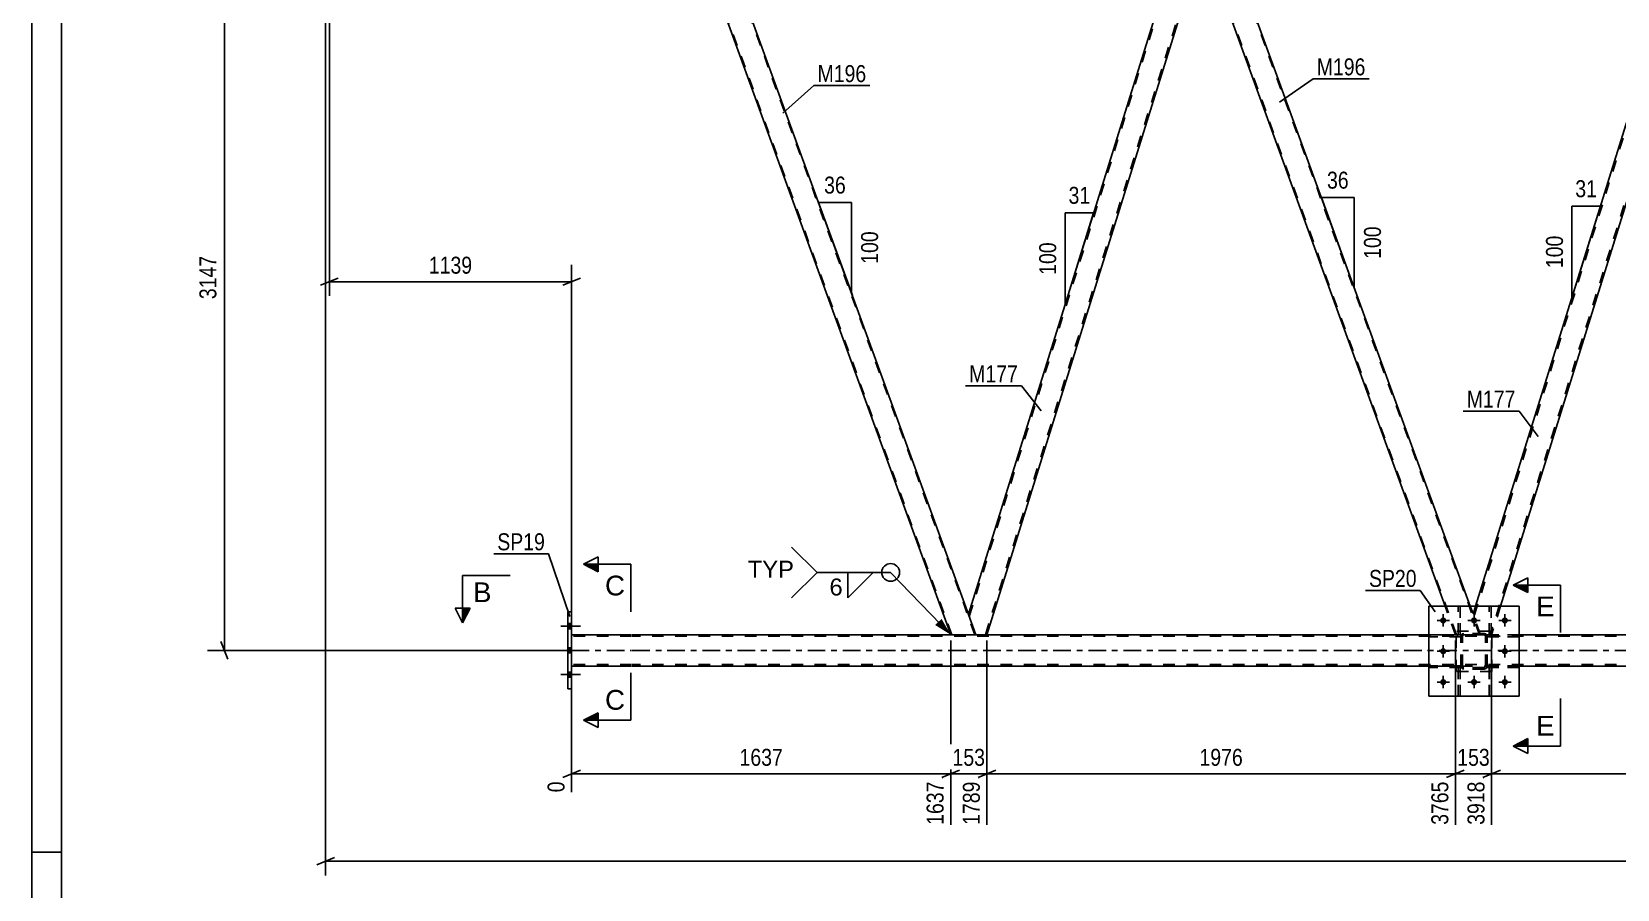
# Model space of a CAD drawing. Header units: millimetres. Extents: x 0 to 841, y 0 to 594.
# Drawn here: x 0 to 267.5, y 291.8 to 436.5 of the extents above; entities that cross this region are included whole.
import ezdxf

# ---------------------------------------------------------------- set-up
doc = ezdxf.new("R2010")
doc.units = ezdxf.units.MM
doc.linetypes.add('DXK_LINE_DOT2', pattern=[3.9198, 1.9599, -1.9599])
doc.linetypes.add('DXK_LINE_DOT3', pattern=[5.9187, 2.979, -0.9799, 0.9799, -0.9799])
doc.styles.add('Arial', font='ARIAL.TTF', dxfattribs={"height": 0.2})
doc.styles.add('Arial Narrow', font='ARIALN.TTF', dxfattribs={"height": 0.2})

# ---------------------------------------------------------------- blocks, each defined once
blk = doc.blocks.new('Unknown-814748613-1133')
at = {"color": 5, "linetype": 'Continuous'}
for p, q in [((0, 594), (0, 0)), ((5, 589), (5, 5)), ((5, 298), (0, 298))]:
    blk.add_line(p, q, dxfattribs=at)
blk = doc.blocks.new('Bolt-814748613-3107 - 3007')
at = {"color": 1, "linetype": 'Continuous'}
for p, q in [((237.06, 337.13), (237.75, 337.13)), ((238.1, 338.17), (238.1, 337.48)), ((239.14, 337.13), (238.45, 337.13)), ((242.26, 337.13), (242.95, 337.13)), ((243.3, 338.17), (243.3, 337.48)), ((244.34, 337.13), (243.65, 337.13)), ((247.46, 337.13), (248.15, 337.13)), ((248.5, 338.17), (248.5, 337.48)), ((249.54, 337.13), (248.85, 337.13)), ((238.1, 336.09), (238.1, 336.78)), ((243.3, 336.09), (243.3, 336.78)), ((248.5, 336.09), (248.5, 336.78)), ((237.06, 331.93), (237.75, 331.93)), ((238.1, 332.97), (238.1, 332.28)), ((239.14, 331.93), (238.45, 331.93)), ((247.46, 331.93), (248.15, 331.93)), ((248.5, 332.97), (248.5, 332.28)), ((249.54, 331.93), (248.85, 331.93)), ((238.1, 330.89), (238.1, 331.58)), ((248.5, 330.89), (248.5, 331.58)), ((237.06, 326.73), (237.75, 326.73)), ((238.1, 327.77), (238.1, 327.08)), ((238.1, 325.69), (238.1, 326.38)), ((239.14, 326.73), (238.45, 326.73)), ((242.26, 326.73), (242.95, 326.73)), ((243.3, 327.77), (243.3, 327.08)), ((243.3, 325.69), (243.3, 326.38)), ((244.34, 326.73), (243.65, 326.73)), ((247.46, 326.73), (248.15, 326.73)), ((248.5, 327.77), (248.5, 327.08)), ((248.5, 325.69), (248.5, 326.38)), ((249.54, 326.73), (248.85, 326.73))]:
    blk.add_line(p, q, dxfattribs=at)
blk = doc.blocks.new('Part-814748613-3459 - 3007')
at = {"color": 7, "linetype": 'DXK_LINE_DOT2'}
for p, q in [((246.3, 335.33), (240.3, 335.33)), ((240.3, 328.53), (240.3, 335.33)), ((246.3, 328.53), (246.3, 335.33)), ((246.3, 328.53), (240.3, 328.53))]:
    blk.add_line(p, q, dxfattribs=at)
blk = doc.blocks.new('Part-814748613-3338 - 3007')
at = {"color": 2, "linetype": 'Continuous'}
for p, q in [((155.02, 334.72), (110.9, 455.94)), ((110.9, 455.94), (115.16, 455.94)), ((158.04, 338.14), (115.16, 455.94))]:
    blk.add_line(p, q, dxfattribs=at)
at = {"color": 7, "linetype": 'DXK_LINE_DOT2'}
for p, q in [((155.19, 334.72), (111.07, 455.94)), ((159.11, 334.72), (114.99, 455.94)), ((159.28, 334.72), (158.04, 338.14)), ((155.02, 334.72), (159.28, 334.72))]:
    blk.add_line(p, q, dxfattribs=at)
blk = doc.blocks.new('Bolt-814748613-3244 - 3007')
at = {"linetype": 'Continuous'}
for points in [[(91.08, 335.74), (91.08, 336.62), (90.44, 336.62), (90.44, 335.74)], [(91.08, 335.74), (91.08, 336.62), (90.44, 336.62), (90.44, 335.74)], [(91.08, 335.74), (91.08, 336.62), (90.44, 336.62), (90.44, 335.74)], [(91.08, 331.64), (91.08, 332.52), (90.44, 332.52), (90.44, 331.64)], [(91.08, 331.64), (91.08, 332.52), (90.44, 332.52), (90.44, 331.64)], [(91.08, 327.54), (91.08, 328.42), (90.44, 328.42), (90.44, 327.54)], [(91.08, 327.54), (91.08, 328.42), (90.44, 328.42), (90.44, 327.54)], [(91.08, 327.54), (91.08, 328.42), (90.44, 328.42), (90.44, 327.54)]]:
    blk.add_hatch(color=1, dxfattribs=at).paths.add_polyline_path(points)
at = {"color": 1, "linetype": 'Continuous'}
for p, q in [((89.28, 336.18), (92.6, 336.18)), ((89.28, 336.18), (92.6, 336.18)), ((89.28, 336.18), (92.6, 336.18)), ((90.44, 336.62), (91.08, 336.62)), ((90.44, 336.62), (91.08, 336.62)), ((90.44, 336.62), (91.08, 336.62)), ((90.44, 335.74), (91.08, 335.74)), ((90.44, 335.74), (91.08, 335.74)), ((90.44, 335.74), (91.08, 335.74)), ((89.28, 332.08), (92.6, 332.08)), ((89.28, 332.08), (92.6, 332.08)), ((90.44, 332.52), (91.08, 332.52)), ((90.44, 332.52), (91.08, 332.52)), ((90.44, 331.64), (91.08, 331.64)), ((90.44, 331.64), (91.08, 331.64)), ((89.28, 327.98), (92.6, 327.98)), ((89.28, 327.98), (92.6, 327.98)), ((89.28, 327.98), (92.6, 327.98)), ((90.44, 328.42), (91.08, 328.42)), ((90.44, 328.42), (91.08, 328.42)), ((90.44, 328.42), (91.08, 328.42)), ((90.44, 327.54), (91.08, 327.54)), ((90.44, 327.54), (91.08, 327.54)), ((90.44, 327.54), (91.08, 327.54))]:
    blk.add_line(p, q, dxfattribs=at)
blk = doc.blocks.new('Part-814748613-3254 - 3007')
at = {"color": 7, "linetype": 'DXK_LINE_DOT2'}
for p, q in [((245.85, 324.33), (245.85, 329.17)), ((245.85, 329.17), (246.17, 329.17)), ((246.17, 329.17), (246.17, 324.33)), ((245.85, 328.57), (246.17, 328.57)), ((246.17, 324.33), (245.85, 324.33))]:
    blk.add_line(p, q, dxfattribs=at)
blk = doc.blocks.new('Part-814748613-3262 - 3007')
at = {"color": 7, "linetype": 'DXK_LINE_DOT2'}
for p, q in [((280.11, 455.94), (243.29, 337.81)), ((282.58, 452.06), (246.01, 334.72)), ((282.72, 451.69), (282.7, 451.73)), ((282.72, 451.69), (282.7, 451.73)), ((243.57, 339.53), (243.15, 338.19)), ((244.41, 334.72), (243.15, 338.19)), ((247.76, 339.53), (246.26, 334.72)), ((246.26, 334.72), (244.41, 334.72))]:
    blk.add_line(p, q, dxfattribs=at)
at = {"color": 2, "linetype": 'Continuous'}
for p, q in [((279.85, 455.94), (243.57, 339.53)), ((281.17, 455.94), (279.85, 455.94)), ((282.7, 451.73), (281.17, 455.94)), ((282.72, 451.69), (247.76, 339.53))]:
    blk.add_line(p, q, dxfattribs=at)
blk = doc.blocks.new('Part-814748613-3267 - 3007')
at = {"color": 2, "linetype": 'Continuous'}
for p, q in [((200.29, 455.94), (196.04, 455.94)), ((242.66, 339.53), (200.29, 455.94)), ((238.41, 339.53), (197.57, 451.73))]:
    blk.add_line(p, q, dxfattribs=at)
at = {"color": 7, "linetype": 'DXK_LINE_DOT2'}
for p, q in [((196.04, 455.94), (197.57, 451.73)), ((240.33, 334.72), (196.21, 455.94)), ((244.24, 334.72), (200.12, 455.94)), ((240.16, 334.72), (238.41, 339.53)), ((244.41, 334.72), (242.66, 339.53)), ((244.41, 334.72), (240.16, 334.72))]:
    blk.add_line(p, q, dxfattribs=at)
blk = doc.blocks.new('Part-814748613-3272 - 3007')
at = {"color": 2, "linetype": 'Continuous'}
for p, q in [((158.02, 338.19), (194.72, 455.94)), ((196.04, 455.94), (194.72, 455.94)), ((197.57, 451.73), (196.04, 455.94)), ((161.13, 334.72), (197.58, 451.69)), ((159.28, 334.72), (158.04, 338.14))]:
    blk.add_line(p, q, dxfattribs=at)
at = {"color": 7, "linetype": 'DXK_LINE_DOT2'}
for p, q in [((158.15, 337.81), (194.97, 455.94)), ((160.87, 334.72), (197.45, 452.06)), ((197.58, 451.69), (197.57, 451.73)), ((197.58, 451.69), (197.57, 451.73)), ((158.04, 338.14), (158.02, 338.19)), ((159.28, 334.72), (161.13, 334.72))]:
    blk.add_line(p, q, dxfattribs=at)
blk = doc.blocks.new('Part-814748613-3285 - 3007')
at = {"color": 2, "linetype": 'Continuous'}
for p, q in [((101.2, 334.72), (91.08, 334.72)), ((235.7, 334.72), (101.3, 334.72)), ((491.1, 334.72), (250.9, 334.72)), ((101.2, 329.44), (91.08, 329.44)), ((235.7, 329.44), (101.3, 329.44)), ((491.1, 329.44), (250.9, 329.44))]:
    blk.add_line(p, q, dxfattribs=at)
at = {"color": 7, "linetype": 'DXK_LINE_DOT2'}
for p, q in [((91.08, 329.44), (91.08, 334.72)), ((101.2, 334.48), (91.08, 334.48)), ((776.88, 334.48), (101.3, 334.48)), ((250.9, 334.72), (235.7, 334.72)), ((101.2, 329.68), (91.08, 329.68)), ((776.88, 329.68), (101.3, 329.68)), ((250.9, 329.44), (235.7, 329.44))]:
    blk.add_line(p, q, dxfattribs=at)
at = {"color": 7, "linetype": 'DXK_LINE_DOT3'}
for p, q in [((91.08, 332.08), (101.2, 332.08)), ((101.3, 332.08), (776.88, 332.08))]:
    blk.add_line(p, q, dxfattribs=at)
blk = doc.blocks.new('Part-814748613-3290 - 3007')
at = {"color": 2, "linetype": 'Continuous'}
for p, q in [((90.44, 325.58), (90.44, 338.58)), ((90.44, 338.58), (91.08, 338.58)), ((91.08, 338.58), (91.08, 325.58)), ((91.08, 325.58), (90.44, 325.58))]:
    blk.add_line(p, q, dxfattribs=at)
blk = doc.blocks.new('Part-814748613-3408 - 3007')
at = {"color": 7, "linetype": 'DXK_LINE_DOT2'}
for p, q in [((250.9, 329.49), (245.5, 329.49)), ((245.5, 329.49), (245.5, 329.17)), ((245.5, 329.17), (250.9, 329.17)), ((246.1, 329.17), (246.1, 329.49)), ((250.9, 329.17), (250.9, 329.49))]:
    blk.add_line(p, q, dxfattribs=at)
blk = doc.blocks.new('Part-814748613-3438 - 3007')
at = {"color": 7, "linetype": 'DXK_LINE_DOT2'}
for p, q in [((241.1, 329.49), (235.7, 329.49)), ((235.7, 329.17), (235.7, 329.49)), ((241.1, 329.17), (235.7, 329.17)), ((240.5, 329.17), (240.5, 329.49)), ((241.1, 329.49), (241.1, 329.17))]:
    blk.add_line(p, q, dxfattribs=at)
blk = doc.blocks.new('Bolt-814748613-3317 - 3007')
at = {"linetype": 'Continuous'}
for points in [[(238.62, 337.13, -1), (237.58, 337.13, -1)], [(243.82, 337.13, -1), (242.78, 337.13, -1)], [(249.02, 337.13, -1), (247.98, 337.13, -1)], [(238.62, 331.93, -1), (237.58, 331.93, -1)], [(249.02, 331.93, -1), (247.98, 331.93, -1)], [(238.62, 326.73, -1), (237.58, 326.73, -1)], [(243.82, 326.73, -1), (242.78, 326.73, -1)], [(249.02, 326.73, -1), (247.98, 326.73, -1)]]:
    blk.add_hatch(color=1, dxfattribs=at).paths.add_polyline_path(points)
at = {"color": 1, "linetype": 'Continuous'}
for p, q in [((239.14, 337.13), (237.06, 337.13)), ((238.1, 338.17), (238.1, 336.09)), ((244.34, 337.13), (242.26, 337.13)), ((243.3, 338.17), (243.3, 336.09)), ((249.54, 337.13), (247.46, 337.13)), ((248.5, 338.17), (248.5, 336.09)), ((239.14, 331.93), (237.06, 331.93)), ((238.1, 332.97), (238.1, 330.89)), ((249.54, 331.93), (247.46, 331.93)), ((248.5, 332.97), (248.5, 330.89)), ((239.14, 326.73), (237.06, 326.73)), ((238.1, 327.77), (238.1, 325.69)), ((244.34, 326.73), (242.26, 326.73)), ((243.3, 327.77), (243.3, 325.69)), ((249.54, 326.73), (247.46, 326.73)), ((248.5, 327.77), (248.5, 325.69))]:
    blk.add_line(p, q, dxfattribs=at)
blk = doc.blocks.new('Part-814748613-3388 - 3007')
at = {"color": 7, "linetype": 'DXK_LINE_DOT2'}
for p, q in [((240.65, 324.33), (240.65, 329.17)), ((240.65, 329.17), (240.97, 329.17)), ((240.97, 329.17), (240.97, 324.33)), ((240.65, 328.57), (240.97, 328.57)), ((240.97, 324.33), (240.65, 324.33))]:
    blk.add_line(p, q, dxfattribs=at)
blk = doc.blocks.new('Part-814748613-3394 - 3007')
at = {"color": 7, "linetype": 'DXK_LINE_DOT2'}
for p, q in [((240.65, 334.69), (240.65, 339.53)), ((240.65, 339.53), (240.97, 339.53)), ((240.97, 339.53), (240.97, 334.69)), ((240.65, 335.29), (240.97, 335.29)), ((240.97, 334.69), (240.65, 334.69))]:
    blk.add_line(p, q, dxfattribs=at)
blk = doc.blocks.new('Part-814748613-3399 - 3007')
at = {"color": 7, "linetype": 'DXK_LINE_DOT2'}
for p, q in [((245.5, 334.37), (245.5, 334.69)), ((245.5, 334.69), (250.9, 334.69)), ((250.9, 334.37), (245.5, 334.37)), ((246.1, 334.37), (246.1, 334.69)), ((250.9, 334.69), (250.9, 334.37))]:
    blk.add_line(p, q, dxfattribs=at)
blk = doc.blocks.new('Part-814748613-3405 - 3007')
at = {"color": 7, "linetype": 'DXK_LINE_DOT2'}
for p, q in [((250.9, 334.69), (245.5, 334.69)), ((245.5, 334.69), (245.5, 334.37)), ((245.5, 334.37), (250.9, 334.37)), ((246.1, 334.37), (246.1, 334.69)), ((250.9, 334.37), (250.9, 334.69))]:
    blk.add_line(p, q, dxfattribs=at)
blk = doc.blocks.new('Part-814748613-3411 - 3007')
at = {"color": 7, "linetype": 'DXK_LINE_DOT2'}
for p, q in [((245.85, 334.69), (245.85, 339.53)), ((245.85, 339.53), (246.17, 339.53)), ((246.17, 339.53), (246.17, 334.69)), ((245.85, 335.29), (246.17, 335.29)), ((246.17, 334.69), (245.85, 334.69))]:
    blk.add_line(p, q, dxfattribs=at)
blk = doc.blocks.new('Part-814748613-3416 - 3007')
at = {"color": 7, "linetype": 'DXK_LINE_DOT2'}
for p, q in [((246.3, 335.33), (240.3, 335.33)), ((240.3, 328.53), (240.3, 335.33)), ((246.3, 328.53), (246.3, 335.33)), ((246.3, 328.53), (240.3, 328.53))]:
    blk.add_line(p, q, dxfattribs=at)
blk = doc.blocks.new('Part-814748613-3432 - 3007')
at = {"color": 7, "linetype": 'DXK_LINE_DOT2'}
for p, q in [((245.5, 329.17), (245.5, 329.49)), ((245.5, 329.49), (250.9, 329.49)), ((250.9, 329.17), (245.5, 329.17)), ((246.1, 329.17), (246.1, 329.49)), ((250.9, 329.49), (250.9, 329.17))]:
    blk.add_line(p, q, dxfattribs=at)
blk = doc.blocks.new('Part-814748613-3435 - 3007')
at = {"color": 7, "linetype": 'DXK_LINE_DOT2'}
for p, q in [((241.1, 334.69), (235.7, 334.69)), ((235.7, 334.37), (235.7, 334.69)), ((241.1, 334.37), (235.7, 334.37)), ((240.5, 334.37), (240.5, 334.69)), ((241.1, 334.69), (241.1, 334.37))]:
    blk.add_line(p, q, dxfattribs=at)
blk = doc.blocks.new('Part-814748613-3441 - 3007')
at = {"color": 2, "linetype": 'Continuous'}
for p, q in [((245.85, 339.53), (245.85, 339.53)), ((246.17, 339.53), (245.85, 339.53)), ((246.17, 339.53), (246.17, 339.53))]:
    blk.add_line(p, q, dxfattribs=at)
at = {"color": 7, "linetype": 'DXK_LINE_DOT2'}
for p, q in [((245.85, 334.69), (245.85, 339.53)), ((246.17, 334.69), (246.17, 339.53)), ((245.85, 335.29), (246.17, 335.29)), ((246.17, 334.69), (245.85, 334.69))]:
    blk.add_line(p, q, dxfattribs=at)
blk = doc.blocks.new('Part-814748613-3450 - 3007')
at = {"color": 7, "linetype": 'DXK_LINE_DOT2'}
for p, q in [((240.97, 329.17), (240.65, 329.17)), ((240.65, 329.17), (240.65, 324.33)), ((240.97, 324.33), (240.97, 329.17)), ((240.65, 328.57), (240.97, 328.57)), ((240.65, 324.33), (240.97, 324.33))]:
    blk.add_line(p, q, dxfattribs=at)
blk = doc.blocks.new('Part-814748613-3456 - 3007')
at = {"color": 2, "linetype": 'Continuous'}
for p, q in [((250.9, 339.53), (235.7, 339.53)), ((235.7, 324.33), (235.7, 339.53)), ((250.9, 324.33), (250.9, 339.53)), ((250.9, 324.33), (235.7, 324.33))]:
    blk.add_line(p, q, dxfattribs=at)
blk = doc.blocks.new('Part-814748613-3457 - 3007')
at = {"color": 7, "linetype": 'DXK_LINE_DOT2'}
for p, q in [((235.7, 339.53), (250.9, 339.53)), ((235.7, 339.53), (235.7, 324.33)), ((250.9, 339.53), (250.9, 324.33)), ((235.7, 324.33), (250.9, 324.33))]:
    blk.add_line(p, q, dxfattribs=at)
blk = doc.blocks.new('Part-814748613-3458 - 3007')
at = {"color": 7, "linetype": 'DXK_LINE_DOT2'}
for p, q in [((241.1, 334.45), (241.13, 334.64)), ((241.13, 334.64), (241.1, 334.45)), ((241.1, 329.41), (241.1, 334.45)), ((241.34, 334.45), (241.36, 334.54)), ((241.34, 329.41), (241.34, 334.45)), ((241.36, 334.54), (241.41, 334.62)), ((241.39, 334.89), (241.58, 334.93)), ((241.58, 334.93), (241.39, 334.89)), ((241.41, 334.62), (241.49, 334.67)), ((241.49, 334.67), (241.58, 334.69)), ((245.02, 334.93), (241.58, 334.93)), ((241.58, 334.69), (245.02, 334.69)), ((245.02, 334.93), (245.2, 334.89)), ((245.2, 334.89), (245.02, 334.93)), ((245.02, 334.69), (245.11, 334.67)), ((245.11, 334.67), (245.19, 334.62)), ((245.19, 334.62), (245.24, 334.54)), ((245.24, 334.54), (245.26, 334.45)), ((245.26, 329.41), (245.26, 334.45)), ((245.46, 334.64), (245.5, 334.45)), ((245.5, 334.45), (245.46, 334.64)), ((245.5, 329.41), (245.5, 334.45)), ((241.13, 329.23), (241.1, 329.41)), ((241.1, 329.41), (241.13, 329.23)), ((241.36, 329.32), (241.34, 329.41)), ((241.41, 329.24), (241.36, 329.32)), ((241.49, 329.19), (241.41, 329.24)), ((241.58, 329.17), (241.49, 329.19)), ((245.02, 329.17), (241.58, 329.17)), ((245.11, 329.19), (245.02, 329.17)), ((245.19, 329.24), (245.11, 329.19)), ((245.24, 329.32), (245.19, 329.24)), ((245.26, 329.41), (245.24, 329.32)), ((245.5, 329.41), (245.46, 329.23)), ((245.46, 329.23), (245.5, 329.41)), ((241.58, 328.93), (241.39, 328.97)), ((241.39, 328.97), (241.58, 328.93)), ((245.02, 328.93), (241.58, 328.93)), ((245.2, 328.97), (245.02, 328.93)), ((245.02, 328.93), (245.2, 328.97))]:
    blk.add_line(p, q, dxfattribs=at)
at = {"color": 7, "linetype": 'DXK_LINE_DOT3'}
blk.add_line((243.3, 331.93), (243.3, 331.93), dxfattribs=at)
at = {"color": 7, "linetype": 'DXK_LINE_DOT2'}
for centre, start, end in [((241.58, 334.45), 112.5, 157.5), ((241.58, 334.45), 112.5, 157.5), ((245.02, 334.45), 22.5, 67.5), ((245.02, 334.45), 22.5, 67.5), ((241.58, 329.41), 202.5, 247.5), ((241.58, 329.41), 202.5, 247.5), ((245.02, 329.41), 292.5, 337.5), ((245.02, 329.41), 292.5, 337.5)]:
    blk.add_arc(centre, 0.48, start, end, dxfattribs=at)
blk = doc.blocks.new('Part-814748613-3470 - 3007')
at = {"color": 2, "linetype": 'Continuous'}
for p, q in [((240.65, 339.53), (240.65, 339.53)), ((240.97, 339.53), (240.65, 339.53)), ((240.97, 339.53), (240.97, 339.53))]:
    blk.add_line(p, q, dxfattribs=at)
at = {"color": 7, "linetype": 'DXK_LINE_DOT2'}
for p, q in [((240.65, 334.69), (240.65, 339.53)), ((240.97, 334.69), (240.97, 339.53)), ((240.65, 335.29), (240.97, 335.29)), ((240.97, 334.69), (240.65, 334.69))]:
    blk.add_line(p, q, dxfattribs=at)
blk = doc.blocks.new('Part-814748613-3478 - 3007')
at = {"color": 7, "linetype": 'DXK_LINE_DOT2'}
for p, q in [((246.17, 329.17), (245.85, 329.17)), ((245.85, 329.17), (245.85, 324.33)), ((246.17, 324.33), (246.17, 329.17)), ((245.85, 328.57), (246.17, 328.57)), ((245.85, 324.33), (246.17, 324.33))]:
    blk.add_line(p, q, dxfattribs=at)
blk = doc.blocks.new('Part-814748613-3485 - 3007')
at = {"color": 7, "linetype": 'DXK_LINE_DOT2'}
for p, q in [((241.1, 334.48), (241.13, 334.64)), ((241.13, 334.64), (241.1, 334.48)), ((241.1, 334.45), (241.1, 334.48)), ((241.1, 334.48), (241.1, 334.45)), ((241.1, 329.41), (241.1, 334.45)), ((241.34, 334.45), (241.36, 334.54)), ((241.34, 334.48), (241.34, 334.45)), ((241.34, 329.41), (241.34, 334.45)), ((241.36, 334.54), (241.41, 334.62)), ((241.39, 334.89), (241.58, 334.93)), ((241.58, 334.93), (241.39, 334.89)), ((241.41, 334.62), (241.49, 334.67)), ((241.49, 334.67), (241.58, 334.69)), ((245.02, 334.93), (241.58, 334.93)), ((241.58, 334.69), (245.02, 334.69)), ((245.02, 334.93), (245.2, 334.89)), ((245.2, 334.89), (245.02, 334.93)), ((245.02, 334.69), (245.11, 334.67)), ((245.11, 334.67), (245.19, 334.62)), ((245.19, 334.62), (245.24, 334.54)), ((245.26, 334.45), (245.24, 334.54)), ((245.25, 334.48), (245.26, 334.45)), ((245.26, 329.41), (245.26, 334.45)), ((245.46, 334.64), (245.49, 334.48)), ((245.49, 334.48), (245.46, 334.64)), ((245.49, 334.48), (245.5, 334.45)), ((245.5, 334.45), (245.49, 334.48)), ((245.5, 329.41), (245.5, 334.45)), ((241.13, 329.23), (241.1, 329.41)), ((241.1, 329.41), (241.13, 329.23)), ((241.36, 329.32), (241.34, 329.41)), ((241.41, 329.24), (241.36, 329.32)), ((241.49, 329.19), (241.41, 329.24)), ((241.58, 329.17), (241.49, 329.19)), ((245.02, 329.17), (241.58, 329.17)), ((245.11, 329.19), (245.02, 329.17)), ((245.19, 329.24), (245.11, 329.19)), ((245.24, 329.32), (245.19, 329.24)), ((245.26, 329.41), (245.24, 329.32)), ((245.5, 329.41), (245.46, 329.23)), ((245.46, 329.23), (245.5, 329.41)), ((241.58, 328.93), (241.39, 328.97)), ((241.39, 328.97), (241.58, 328.93)), ((245.02, 328.93), (241.58, 328.93)), ((245.2, 328.97), (245.02, 328.93)), ((245.02, 328.93), (245.2, 328.97))]:
    blk.add_line(p, q, dxfattribs=at)
at = {"color": 7, "linetype": 'DXK_LINE_DOT3'}
blk.add_line((243.3, 331.93), (243.3, 331.93), dxfattribs=at)
at = {"color": 7, "linetype": 'DXK_LINE_DOT2'}
for centre, start, end in [((241.58, 334.45), 112.5, 157.5), ((241.58, 334.45), 112.5, 157.5), ((245.02, 334.45), 22.5, 67.5), ((245.02, 334.45), 22.5, 67.5), ((241.58, 329.41), 202.5, 247.5), ((241.58, 329.41), 202.5, 247.5), ((245.02, 329.41), 292.5, 337.5), ((245.02, 329.41), 292.5, 337.5)]:
    blk.add_arc(centre, 0.48, start, end, dxfattribs=at)
blk = doc.blocks.new('Part-814748613-3488 - 3007')
at = {"color": 7, "linetype": 'DXK_LINE_DOT2'}
for p, q in [((241.1, 334.69), (235.7, 334.69)), ((235.7, 334.69), (235.7, 334.37)), ((241.1, 334.37), (235.7, 334.37)), ((240.5, 334.37), (240.5, 334.69)), ((241.1, 334.37), (241.1, 334.69))]:
    blk.add_line(p, q, dxfattribs=at)
blk = doc.blocks.new('Part-814748613-3489 - 3007')
at = {"color": 7, "linetype": 'DXK_LINE_DOT2'}
for p, q in [((241.1, 329.49), (235.7, 329.49)), ((235.7, 329.49), (235.7, 329.17)), ((241.1, 329.17), (235.7, 329.17)), ((240.5, 329.17), (240.5, 329.49)), ((241.1, 329.17), (241.1, 329.49))]:
    blk.add_line(p, q, dxfattribs=at)
blk = doc.blocks.new('StraightDimension-814748613-3992 - 3007')
at = {"color": 7, "linetype": 'Continuous'}
for p, q in [((49.57, 450.44), (49.57, 294.1)), ((51.07, 297.1), (48.07, 295.9)), ((49.57, 296.5), (787.74, 296.5))]:
    blk.add_line(p, q, dxfattribs=at)
blk = doc.blocks.new('StraightDimension-814748613-3955 - 3007')
at = {"color": 7, "linetype": 'Continuous'}
for p, q in [((155.02, 333.72), (155.02, 302.64)), ((91.08, 328.44), (91.08, 308.13)), ((92.58, 311.85), (89.58, 310.65)), ((91.08, 311.25), (155.02, 311.25)), ((153.52, 310.65), (156.52, 311.85))]:
    blk.add_line(p, q, dxfattribs=at)
at = {"color": 0}
blk.add_wipeout([(127.31, 312), (127.31, 316.2), (118.8, 316.2), (118.8, 312)], dxfattribs=at)
at = {"color": 0, "linetype": 'Continuous'}
for points in [[(90.48, 310.55), (86.28, 310.55), (86.28, 307.53), (90.48, 307.53)], [(154.42, 310.55), (150.22, 310.55), (150.22, 302.04), (154.42, 302.04)]]:
    blk.add_wipeout(points, dxfattribs=at)
at = {"color": 3, "style": 'Arial Narrow'}
blk.add_text('1637', height=2.863, dxfattribs=at).set_placement((119.4, 312.6))
at = {"color": 3, "linetype": 'Continuous', "style": 'Arial Narrow'}
for s, height, p in [('0', 2.86, (89.88, 308.13)), ('1637', 2.863, (153.82, 302.64))]:
    blk.add_text(s, height=height, rotation=90.0002, dxfattribs=at).set_placement(p)
blk = doc.blocks.new('AngleDimension-814748613-3550 - 3007')
at = {"color": 7, "linetype": 'Continuous'}
for p, q in [((259.8, 407.06), (264.62, 407.06)), ((259.8, 391.6), (264.62, 407.06)), ((259.8, 391.6), (259.8, 407.06)), ((260.57, 394.06), (264.62, 407.06))]:
    blk.add_line(p, q, dxfattribs=at)
at = {"color": 0}
for points in [[(264.64, 407.96), (264.64, 412.16), (259.78, 412.16), (259.78, 407.96)], [(258.9, 402.67), (254.7, 402.67), (254.7, 395.99), (258.9, 395.99)]]:
    blk.add_wipeout(points, dxfattribs=at)
at = {"color": 3, "style": 'Arial Narrow'}
blk.add_text('31', height=2.863, dxfattribs=at).set_placement((260.38, 408.56))
blk.add_text('100', height=2.863, rotation=90.0002, dxfattribs=at).set_placement((258.3, 396.59))
blk = doc.blocks.new('AngleDimension-814748613-3564 - 3007')
at = {"color": 7, "linetype": 'Continuous'}
for p, q in [((174.31, 405.94), (179.13, 405.94)), ((174.31, 390.47), (179.13, 405.94)), ((174.31, 390.47), (174.31, 405.94)), ((174.39, 390.71), (174.31, 390.47))]:
    blk.add_line(p, q, dxfattribs=at)
at = {"color": 0}
for points in [[(179.15, 406.84), (179.15, 411.04), (174.3, 411.04), (174.3, 406.84)], [(173.41, 401.55), (169.21, 401.55), (169.21, 394.86), (173.41, 394.86)]]:
    blk.add_wipeout(points, dxfattribs=at)
at = {"color": 3, "style": 'Arial Narrow'}
blk.add_text('31', height=2.863, dxfattribs=at).set_placement((174.9, 407.44))
blk.add_text('100', height=2.863, rotation=90.0002, dxfattribs=at).set_placement((172.81, 395.46))
blk = doc.blocks.new('StraightDimension-814748613-3651 - 3007')
at = {"color": 7, "linetype": 'Continuous'}
for p, q in [((50.21, 454.94), (50.21, 391.9)), ((91.08, 335.72), (91.08, 397.15)), ((51.71, 394.9), (48.71, 393.7)), ((50.21, 394.3), (91.08, 394.3)), ((89.58, 393.7), (92.58, 394.9))]:
    blk.add_line(p, q, dxfattribs=at)
at = {"color": 0}
blk.add_wipeout([(74.9, 395.05), (74.9, 399.25), (66.39, 399.25), (66.39, 395.05)], dxfattribs=at)
at = {"color": 3, "style": 'Arial Narrow'}
blk.add_text('1139', height=2.863, dxfattribs=at).set_placement((66.99, 395.65))
blk = doc.blocks.new('StraightDimension-814748613-3674 - 3007')
at = {"color": 7, "linetype": 'Continuous'}
for p, q in [((48.57, 457.94), (29.65, 457.94)), ((33.1, 456.44), (31.9, 459.44)), ((32.5, 332.08), (32.5, 457.94)), ((89.44, 332.08), (29.65, 332.08)), ((31.9, 333.58), (33.1, 330.58))]:
    blk.add_line(p, q, dxfattribs=at)
at = {"color": 0}
blk.add_wipeout([(31.75, 399.26), (27.55, 399.26), (27.55, 390.75), (31.75, 390.75)], dxfattribs=at)
at = {"color": 3, "style": 'Arial Narrow'}
blk.add_text('3147', height=2.863, rotation=90.0002, dxfattribs=at).set_placement((31.15, 391.35))
blk = doc.blocks.new('StraightDimension-814748613-3679 - 3007')
at = {"color": 7, "linetype": 'Continuous'}
for p, q in [((240.16, 333.72), (240.16, 302.64)), ((246.26, 333.72), (246.26, 302.64)), ((238.66, 310.65), (241.66, 311.85)), ((240.16, 311.25), (246.26, 311.25)), ((247.76, 311.85), (244.76, 310.65))]:
    blk.add_line(p, q, dxfattribs=at)
at = {"color": 0}
blk.add_wipeout([(246.55, 312), (246.55, 316.2), (239.87, 316.2), (239.87, 312)], dxfattribs=at)
at = {"color": 0, "linetype": 'Continuous'}
blk.add_wipeout([(245.66, 310.55), (241.46, 310.55), (241.46, 302.04), (245.66, 302.04)], dxfattribs=at)
at = {"color": 3, "style": 'Arial Narrow'}
blk.add_text('153', height=2.863, dxfattribs=at).set_placement((240.47, 312.6))
at = {"color": 3, "linetype": 'Continuous', "style": 'Arial Narrow'}
blk.add_text('3918', height=2.863, rotation=90.0002, dxfattribs=at).set_placement((245.06, 302.64))
blk = doc.blocks.new('StraightDimension-814748613-3705 - 3007')
at = {"color": 7, "linetype": 'Continuous'}
for p, q in [((246.26, 333.72), (246.26, 302.64)), ((325.29, 333.72), (325.29, 302.64)), ((247.76, 311.85), (244.76, 310.65)), ((246.26, 311.25), (325.29, 311.25)), ((323.79, 310.65), (326.79, 311.85))]:
    blk.add_line(p, q, dxfattribs=at)
at = {"color": 0}
blk.add_wipeout([(290.03, 312), (290.03, 316.2), (281.52, 316.2), (281.52, 312)], dxfattribs=at)
at = {"color": 0, "linetype": 'Continuous'}
blk.add_wipeout([(324.69, 310.55), (320.49, 310.55), (320.49, 302.04), (324.69, 302.04)], dxfattribs=at)
at = {"color": 3, "style": 'Arial Narrow'}
blk.add_text('1976', height=2.863, dxfattribs=at).set_placement((282.12, 312.6))
at = {"color": 3, "linetype": 'Continuous', "style": 'Arial Narrow'}
blk.add_text('5893', height=2.863, rotation=90.0002, dxfattribs=at).set_placement((324.09, 302.64))
blk = doc.blocks.new('StraightDimension-814748613-3936 - 3007')
at = {"color": 7, "linetype": 'Continuous'}
for p, q in [((155.02, 333.72), (155.02, 302.64)), ((161.13, 333.72), (161.13, 302.64)), ((153.52, 310.65), (156.52, 311.85)), ((155.02, 311.25), (161.13, 311.25)), ((162.63, 311.85), (159.63, 310.65))]:
    blk.add_line(p, q, dxfattribs=at)
at = {"color": 0}
blk.add_wipeout([(161.42, 312), (161.42, 316.2), (154.73, 316.2), (154.73, 312)], dxfattribs=at)
at = {"color": 0, "linetype": 'Continuous'}
blk.add_wipeout([(160.53, 310.55), (156.33, 310.55), (156.33, 302.04), (160.53, 302.04)], dxfattribs=at)
at = {"color": 3, "style": 'Arial Narrow'}
blk.add_text('153', height=2.863, dxfattribs=at).set_placement((155.33, 312.6))
at = {"color": 3, "linetype": 'Continuous', "style": 'Arial Narrow'}
blk.add_text('1789', height=2.863, rotation=90.0002, dxfattribs=at).set_placement((159.93, 302.64))
blk = doc.blocks.new('StraightDimension-814748613-3967 - 3007')
at = {"color": 7, "linetype": 'Continuous'}
for p, q in [((161.13, 333.72), (161.13, 302.64)), ((240.16, 333.72), (240.16, 302.64)), ((162.63, 311.85), (159.63, 310.65)), ((161.13, 311.25), (240.16, 311.25)), ((238.66, 310.65), (241.66, 311.85))]:
    blk.add_line(p, q, dxfattribs=at)
at = {"color": 0}
blk.add_wipeout([(204.9, 312), (204.9, 316.2), (196.39, 316.2), (196.39, 312)], dxfattribs=at)
at = {"color": 0, "linetype": 'Continuous'}
blk.add_wipeout([(239.56, 310.55), (235.36, 310.55), (235.36, 302.04), (239.56, 302.04)], dxfattribs=at)
at = {"color": 3, "style": 'Arial Narrow'}
blk.add_text('1976', height=2.863, dxfattribs=at).set_placement((196.99, 312.6))
at = {"color": 3, "linetype": 'Continuous', "style": 'Arial Narrow'}
blk.add_text('3765', height=2.863, rotation=90.0002, dxfattribs=at).set_placement((238.96, 302.64))
blk = doc.blocks.new('AngleDimension-814748613-10607 - 3007')
at = {"color": 7, "linetype": 'Continuous'}
for p, q in [((138.27, 407.67), (132.73, 407.67)), ((138.27, 392.45), (132.73, 407.67)), ((138.27, 392.45), (138.27, 407.67)), ((138.45, 391.96), (138.27, 392.45))]:
    blk.add_line(p, q, dxfattribs=at)
at = {"color": 0}
for points in [[(137.92, 408.57), (137.92, 412.77), (133.07, 412.77), (133.07, 408.57)], [(143.37, 403.4), (139.17, 403.4), (139.17, 396.72), (143.37, 396.72)]]:
    blk.add_wipeout(points, dxfattribs=at)
at = {"color": 3, "style": 'Arial Narrow'}
blk.add_text('36', height=2.863, dxfattribs=at).set_placement((133.67, 409.17))
blk.add_text('100', height=2.863, rotation=90.0002, dxfattribs=at).set_placement((142.77, 397.32))
blk = doc.blocks.new('AngleDimension-814748613-10621 - 3007')
at = {"color": 7, "linetype": 'Continuous'}
for p, q in [((221.46, 397.78), (217.56, 408.5)), ((223.1, 408.5), (217.56, 408.5)), ((223.1, 393.28), (217.56, 408.5)), ((223.1, 393.28), (223.1, 408.5))]:
    blk.add_line(p, q, dxfattribs=at)
at = {"color": 0}
for points in [[(222.76, 409.4), (222.76, 413.6), (217.9, 413.6), (217.9, 409.4)], [(228.2, 404.24), (224, 404.24), (224, 397.55), (228.2, 397.55)]]:
    blk.add_wipeout(points, dxfattribs=at)
at = {"color": 3, "style": 'Arial Narrow'}
blk.add_text('36', height=2.863, dxfattribs=at).set_placement((218.5, 410))
blk.add_text('100', height=2.863, rotation=90.0002, dxfattribs=at).set_placement((227.6, 398.15))
blk = doc.blocks.new('Mark-814748613-3334 - 3007')
at = {"color": 0}
blk.add_wipeout([(140.79, 427.98), (140.79, 430.98), (132.56, 430.98), (132.56, 427.98)], dxfattribs=at)
blk.add_wipeout([(140.79, 427.98), (140.79, 430.98), (132.56, 430.98), (132.56, 427.98)], dxfattribs=at)
at = {"color": 30, "linetype": 'Continuous'}
for p, q in [((126.71, 422.74), (131.96, 427.38)), ((131.96, 427.38), (141.39, 427.38))]:
    blk.add_line(p, q, dxfattribs=at)
at = {"color": 3, "style": 'Arial Narrow'}
blk.add_text('M196', height=2.863, dxfattribs=at).set_placement((132.56, 427.98))
blk = doc.blocks.new('Mark-814748613-3258 - 3007')
at = {"color": 0}
blk.add_wipeout([(250.3, 373.06), (250.3, 376.06), (242.07, 376.06), (242.07, 373.06)], dxfattribs=at)
blk.add_wipeout([(250.3, 373.06), (250.3, 376.06), (242.07, 376.06), (242.07, 373.06)], dxfattribs=at)
at = {"color": 30, "linetype": 'Continuous'}
for p in [(241.47, 372.46), (254.1, 368.18)]:
    blk.add_line(p, (250.9, 372.46), dxfattribs=at)
at = {"color": 3, "style": 'Arial Narrow'}
blk.add_text('M177', height=2.863, dxfattribs=at).set_placement((242.07, 373.06))
blk = doc.blocks.new('Mark-814748613-3263 - 3007')
at = {"color": 0}
blk.add_wipeout([(224.99, 429.12), (224.99, 432.12), (216.77, 432.12), (216.77, 429.12)], dxfattribs=at)
blk.add_wipeout([(224.99, 429.12), (224.99, 432.12), (216.77, 432.12), (216.77, 429.12)], dxfattribs=at)
at = {"color": 30, "linetype": 'Continuous'}
for p, q in [((210.46, 424.59), (216.17, 428.52)), ((216.17, 428.52), (225.59, 428.52))]:
    blk.add_line(p, q, dxfattribs=at)
at = {"color": 3, "style": 'Arial Narrow'}
blk.add_text('M196', height=2.863, dxfattribs=at).set_placement((216.77, 429.12))
blk = doc.blocks.new('Mark-814748613-3268 - 3007')
at = {"color": 0}
blk.add_wipeout([(166.36, 377.31), (166.36, 380.31), (158.14, 380.31), (158.14, 377.31)], dxfattribs=at)
blk.add_wipeout([(166.36, 377.31), (166.36, 380.31), (158.14, 380.31), (158.14, 377.31)], dxfattribs=at)
at = {"color": 30, "linetype": 'Continuous'}
for p in [(157.54, 376.71), (170.26, 372.52)]:
    blk.add_line(p, (166.96, 376.71), dxfattribs=at)
at = {"color": 3, "style": 'Arial Narrow'}
blk.add_text('M177', height=2.863, dxfattribs=at).set_placement((158.14, 377.31))
blk = doc.blocks.new('Mark-814748613-3286 - 3007')
at = {"color": 0}
blk.add_wipeout([(86.58, 348.97), (86.58, 351.97), (78.54, 351.97), (78.54, 348.97)], dxfattribs=at)
blk.add_wipeout([(86.58, 348.97), (86.58, 351.97), (78.54, 351.97), (78.54, 348.97)], dxfattribs=at)
at = {"color": 30, "linetype": 'Continuous'}
for p in [(77.94, 348.37), (90.76, 337.82)]:
    blk.add_line(p, (87.18, 348.37), dxfattribs=at)
at = {"color": 3, "style": 'Arial Narrow'}
blk.add_text('SP19', height=2.863, dxfattribs=at).set_placement((78.54, 348.97))
blk = doc.blocks.new('Mark-814748613-3452 - 3007')
at = {"color": 0}
blk.add_wipeout([(233.62, 342.79), (233.62, 345.79), (225.58, 345.79), (225.58, 342.79)], dxfattribs=at)
blk.add_wipeout([(233.62, 342.79), (233.62, 345.79), (225.58, 345.79), (225.58, 342.79)], dxfattribs=at)
at = {"color": 30, "linetype": 'Continuous'}
for p in [(224.98, 342.19), (236.75, 338.61)]:
    blk.add_line(p, (234.22, 342.19), dxfattribs=at)
at = {"color": 3, "style": 'Arial Narrow'}
blk.add_text('SP20', height=2.863, dxfattribs=at).set_placement((225.58, 342.79))
blk = doc.blocks.new('SectionMark-814748613-10899 - 3007')
at = {"color": 6, "linetype": 'Continuous'}
for p, q in [((93.08, 346.6), (95.58, 347.85)), ((101.08, 346.6), (93.08, 346.6)), ((101.08, 320.31), (93.08, 320.31)), ((95.58, 319.06), (93.08, 320.31))]:
    blk.add_line(p, q, dxfattribs=at)
at = {"color": 0, "linetype": 'Continuous'}
for points in [[(100.08, 341.35), (100.08, 344.85), (96.71, 344.85), (96.71, 341.35)], [(100.08, 322.06), (100.08, 325.56), (96.71, 325.56), (96.71, 322.06)]]:
    blk.add_wipeout(points, dxfattribs=at)
at = {"linetype": 'Continuous'}
for points in [[(95.58, 346.6), (95.58, 345.35), (93.08, 346.6)], [(95.58, 321.56), (95.58, 320.31), (93.08, 320.31)]]:
    blk.add_hatch(color=6, dxfattribs=at).paths.add_polyline_path(points)
at = {"color": 6, "linetype": 'Continuous'}
for p, q in [((95.58, 345.35), (95.58, 347.85)), ((93.08, 346.6), (95.58, 345.35)), ((101.08, 346.6), (101.08, 338.6)), ((101.08, 320.31), (101.08, 328.31)), ((93.08, 320.31), (95.58, 321.56)), ((95.58, 321.56), (95.58, 319.06))]:
    blk.add_line(p, q, dxfattribs=at)
at = {"color": 3, "linetype": 'Continuous', "style": 'Arial'}
for p in [(96.71, 341.35), (96.71, 322.06)]:
    blk.add_text('C', height=3.34, dxfattribs=at).set_placement(p)
blk = doc.blocks.new('SectionMark-814748613-4712 - 3007')
at = {"linetype": 'Continuous'}
for points in [[(252.4, 343.07), (252.4, 341.82), (249.9, 343.07)], [(252.4, 317.19), (252.4, 315.94), (249.9, 315.94)]]:
    blk.add_hatch(color=6, dxfattribs=at).paths.add_polyline_path(points)
at = {"color": 6, "linetype": 'Continuous'}
for p, q in [((249.9, 343.07), (252.4, 344.32)), ((257.9, 343.07), (249.9, 343.07)), ((249.9, 343.07), (252.4, 341.82)), ((252.4, 341.82), (252.4, 344.32)), ((249.9, 315.94), (252.4, 317.19)), ((257.9, 315.94), (249.9, 315.94)), ((252.4, 314.69), (249.9, 315.94)), ((252.4, 317.19), (252.4, 314.69))]:
    blk.add_line(p, q, dxfattribs=at)
at = {"color": 0, "linetype": 'Continuous'}
for points in [[(256.9, 337.82), (256.9, 341.32), (253.79, 341.32), (253.79, 337.82)], [(256.9, 317.69), (256.9, 321.19), (253.79, 321.19), (253.79, 317.69)]]:
    blk.add_wipeout(points, dxfattribs=at)
at = {"color": 6, "linetype": 'Continuous'}
for p, q in [((257.9, 343.07), (257.9, 335.07)), ((257.9, 315.94), (257.9, 323.94))]:
    blk.add_line(p, q, dxfattribs=at)
at = {"color": 3, "linetype": 'Continuous', "style": 'Arial'}
for p in [(253.79, 337.82), (253.79, 317.69)]:
    blk.add_text('E', height=3.34, dxfattribs=at).set_placement(p)
blk = doc.blocks.new('SectionMark-814748613-4714 - 3007')
at = {"color": 6, "linetype": 'Continuous'}
for p, q in [((72.69, 344.72), (72.69, 336.72)), ((72.69, 336.72), (71.44, 339.22))]:
    blk.add_line(p, q, dxfattribs=at)
at = {"color": 0, "linetype": 'Continuous'}
blk.add_wipeout([(77.55, 340.22), (77.55, 343.72), (74.44, 343.72), (74.44, 340.22)], dxfattribs=at)
at = {"linetype": 'Continuous'}
blk.add_hatch(color=6, dxfattribs=at).paths.add_polyline_path([(72.69, 339.22), (73.94, 339.22), (72.69, 336.72)])
at = {"color": 6, "linetype": 'Continuous'}
for p, q in [((72.69, 344.72), (80.69, 344.72)), ((73.94, 339.22), (71.44, 339.22)), ((72.69, 336.72), (73.94, 339.22))]:
    blk.add_line(p, q, dxfattribs=at)
at = {"color": 3, "linetype": 'Continuous', "style": 'Arial'}
blk.add_text('B', height=3.34, dxfattribs=at).set_placement((74.44, 340.22))
blk = doc.blocks.new('WeldMark-814748613-4776 - 3007')
at = {"linetype": 'Continuous'}
blk.add_hatch(color=30, dxfattribs=at).paths.add_polyline_path([(153.48, 337.4), (155.02, 334.72), (152.4, 336.36)])
at = {"color": 3, "linetype": 'Continuous'}
for q in [(128.18, 349.52), (128.18, 340.95)]:
    blk.add_line((132.47, 345.24), q, dxfattribs=at)
at = {"color": 30, "linetype": 'Continuous'}
blk.add_line((155.02, 334.72), (144.89, 345.24), dxfattribs=at)
at = {"color": 3, "linetype": 'Continuous'}
for start, end in [(90, 270), (270, 90)]:
    blk.add_arc((144.89, 345.24), 1.5, start, end, dxfattribs=at)
at = {"color": 0}
blk.add_wipeout([(136.99, 341.14), (136.99, 344.54), (134.37, 344.54), (134.37, 341.14)], dxfattribs=at)
at = {"color": 30, "linetype": 'Continuous'}
blk.add_line((132.47, 345.24), (144.89, 345.24), dxfattribs=at)
at = {"color": 3, "linetype": 'Continuous'}
for p, q in [((137.65, 345.24), (141.93, 345.24)), ((141.93, 345.24), (137.65, 340.95)), ((137.65, 340.95), (137.65, 345.24))]:
    blk.add_line(p, q, dxfattribs=at)
at = {"color": 3, "style": 'Arial'}
blk.add_text('6', height=2.87, dxfattribs=at).set_placement((134.57, 341.34))
at = {"color": 0, "linetype": 'Continuous'}
blk.add_wipeout([(128.57, 344.34), (128.57, 347.34), (120.79, 347.34), (120.79, 344.34)], dxfattribs=at)
blk.add_wipeout([(128.57, 344.34), (128.57, 347.34), (120.79, 347.34), (120.79, 344.34)], dxfattribs=at)
at = {"color": 3, "linetype": 'Continuous', "style": 'Arial'}
blk.add_text('TYP', height=2.865, dxfattribs=at).set_placement((120.79, 344.34))

msp = doc.modelspace()

# ---------------------------------------------------------------- block references
for name in ['Unknown-814748613-1133', 'Part-814748613-3338 - 3007', 'Part-814748613-3272 - 3007', 'Part-814748613-3267 - 3007', 'Part-814748613-3262 - 3007', 'Part-814748613-3290 - 3007', 'Part-814748613-3456 - 3007', 'Part-814748613-3457 - 3007', 'Bolt-814748613-3107 - 3007', 'Bolt-814748613-3317 - 3007', 'Part-814748613-3394 - 3007', 'Part-814748613-3470 - 3007', 'Part-814748613-3411 - 3007', 'Part-814748613-3441 - 3007', 'Bolt-814748613-3244 - 3007', 'Part-814748613-3285 - 3007', 'Part-814748613-3435 - 3007', 'Part-814748613-3488 - 3007', 'Part-814748613-3459 - 3007', 'Part-814748613-3416 - 3007', 'Part-814748613-3458 - 3007', 'Part-814748613-3485 - 3007', 'Part-814748613-3399 - 3007', 'Part-814748613-3405 - 3007', 'Part-814748613-3438 - 3007', 'Part-814748613-3489 - 3007', 'Part-814748613-3388 - 3007', 'Part-814748613-3450 - 3007', 'Part-814748613-3408 - 3007', 'Part-814748613-3432 - 3007', 'Part-814748613-3254 - 3007', 'Part-814748613-3478 - 3007']:
    msp.add_blockref(name, (0, 0))

# ---------------------------------------------------------------- next in the draw order: block references
msp.add_blockref('StraightDimension-814748613-3992 - 3007', (0, 0))

# ---------------------------------------------------------------- next in the draw order: block references
for name in ['StraightDimension-814748613-3651 - 3007', 'Mark-814748613-3334 - 3007', 'Mark-814748613-3263 - 3007', 'AngleDimension-814748613-10607 - 3007', 'AngleDimension-814748613-10621 - 3007', 'AngleDimension-814748613-3550 - 3007', 'AngleDimension-814748613-3564 - 3007', 'Mark-814748613-3268 - 3007', 'Mark-814748613-3258 - 3007', 'Mark-814748613-3452 - 3007', 'StraightDimension-814748613-3955 - 3007', 'StraightDimension-814748613-3679 - 3007']:
    msp.add_blockref(name, (0, 0))

# ---------------------------------------------------------------- next in the draw order: block references
for name in ['StraightDimension-814748613-3674 - 3007', 'SectionMark-814748613-10899 - 3007', 'StraightDimension-814748613-3936 - 3007', 'StraightDimension-814748613-3705 - 3007']:
    msp.add_blockref(name, (0, 0))

# ---------------------------------------------------------------- next in the draw order: block references
for name in ['Mark-814748613-3286 - 3007', 'SectionMark-814748613-4712 - 3007', 'StraightDimension-814748613-3967 - 3007']:
    msp.add_blockref(name, (0, 0))

# ---------------------------------------------------------------- next in the draw order: block references
msp.add_blockref('SectionMark-814748613-4714 - 3007', (0, 0))

# ---------------------------------------------------------------- next in the draw order: block references
msp.add_blockref('WeldMark-814748613-4776 - 3007', (0, 0))

doc.saveas('drawing.dxf')
